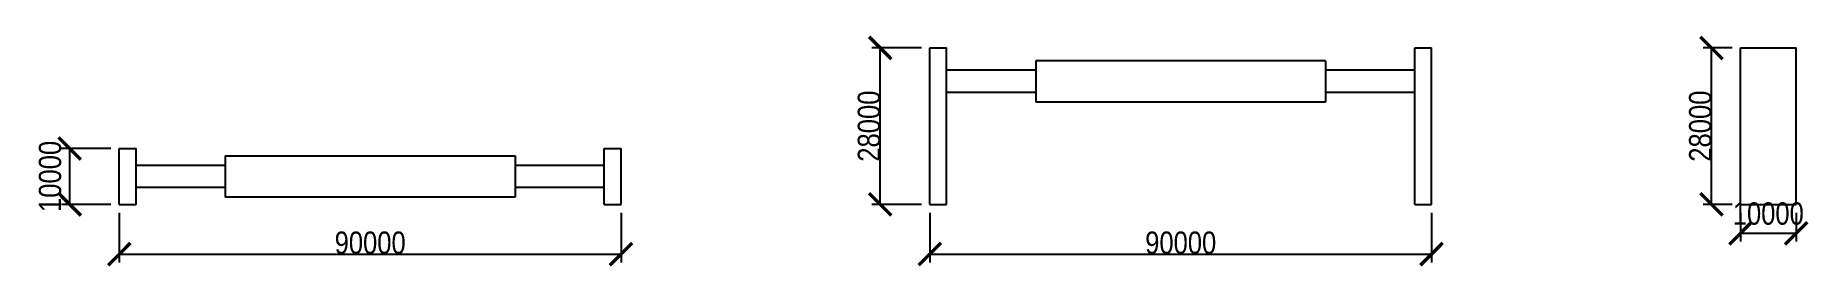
# Model space of a CAD drawing. Header units: millimetres. Extents: x -150 to 3034, y -111 to 302.
import ezdxf

# ---------------------------------------------------------------- set-up
doc = ezdxf.new("R2010")
doc.units = ezdxf.units.MM
doc.layers.add('DIM', color=5, linetype='Continuous')
doc.layers.add('OUTLINE', color=7, linetype='Continuous')
doc.styles.add('OpenSansCondensed-Light', font='OpenSansCondensed-Light.ttf')
doc.dimstyles.new('EZDXF', dxfattribs={"dimtxt": 0.25, "dimasz": 0.175, "dimexe": 0.375, "dimexo": 0.125, "dimgap": 0.1, "dimtad": 1, "dimlfac": 100, "dimzin": 12, "dimdsep": 46, "dimtxsty": 'OpenSansCondensed-Light', "dimblk": 'ARCHTICK', "dimcen": 2.5, "dimazin": 3, "dimtfac": 0.5, "dimtmove": 2, "dimatfit": 3})

# ---------------------------------------------------------------- blocks, each defined once
blk = doc.blocks.new('_ARCHTICK')
at = {"color": 0, "linetype": 'BYBLOCK', "const_width": 0.15}
blk.add_lwpolyline([(-0.5, -0.5), (0.5, 0.5)], dxfattribs=at)

msp = doc.modelspace()

# ---------------------------------------------------------------- linework, layer by layer
at = {"layer": 'OUTLINE'}
for points in [[(1454, 280), (1484, 280)], [(1454, 0), (1454, 280)], [(1484, 0), (1484, 280)], [(1644, 257), (1644, 252.067), (1644, 247.133), (1644, 242.2), (1644, 237.267), (1644, 232.333), (1644, 227.4), (1644, 222.467), (1644, 217.533), (1644, 212.6), (1644, 207.667), (1644, 202.733), (1644, 197.8), (1644, 192.867), (1644, 187.933), (1644, 183)], [(2164, 257), (1644, 257)], [(2164, 257), (2164, 252.067), (2164, 247.133), (2164, 242.2), (2164, 237.267), (2164, 232.333), (2164, 227.4), (2164, 222.467), (2164, 217.533), (2164, 212.6), (2164, 207.667), (2164, 202.733), (2164, 197.8), (2164, 192.867), (2164, 187.933), (2164, 183)], [(2324, 0), (2324, 280)], [(2324, 280), (2354, 280)], [(2354, 0), (2354, 280)], [(2908, 0), (2908, 280)], [(2908, 280), (3008, 280)], [(3008, 0), (3008, 280)], [(1644, 240), (1484, 240)], [(2324, 240), (2164, 240)], [(1644, 200), (1484, 200)], [(2324, 200), (2164, 200)], [(2164, 183), (1644, 183)], [(0, 0), (0, 100)], [(0, 100), (30, 100)], [(30, 0), (30, 100)], [(870, 0), (870, 100)], [(870, 100), (900, 100)], [(900, 0), (900, 100)], [(30, 70), (190, 70)], [(190, 87), (710, 87)], [(190, 87), (190, 82.067), (190, 77.133), (190, 72.2), (190, 67.267), (190, 62.333), (190, 57.4), (190, 52.467), (190, 47.533), (190, 42.6), (190, 37.667), (190, 32.733), (190, 27.8), (190, 22.867), (190, 17.933), (190, 13)], [(710, 87), (710, 82.067), (710, 77.133), (710, 72.2), (710, 67.267), (710, 62.333), (710, 57.4), (710, 52.467), (710, 47.533), (710, 42.6), (710, 37.667), (710, 32.733), (710, 27.8), (710, 22.867), (710, 17.933), (710, 13)], [(710, 70), (870, 70)], [(0, 0), (30, 0)], [(190, 30), (30, 30)], [(710, 13), (190, 13)], [(870, 30), (710, 30)], [(870, 0), (900, 0)], [(1454, 0), (1484, 0)], [(2324, 0), (2354, 0)], [(2908, 0), (3008, 0)]]:
    msp.add_lwpolyline(points, dxfattribs=at)

# ---------------------------------------------------------------- dimensions: what is measured, and where the dimension line sits
at = {"layer": 'DIM'}
for base, p1, p2 in [((1365, 0), (1454, 0), (1454, 280)), ((2856.2, 0), (2908, 0), (2908, 280)), ((-89, 0), (0, 0), (0, 100))]:
    msp.add_linear_dim(base=base, p1=p1, p2=p2, angle=90, dimstyle='EZDXF', override={"dimtxt": 40, "dimasz": 40, "dimexe": 15, "dimexo": 15, "dimdec": 0}, dxfattribs=at).render()
for base, p1, p2 in [((0, -89), (0, 0), (900, 0)), ((1454, -89), (1454, 0), (2354, 0)), ((2908, -51.8), (2908, 0), (3008, 0))]:
    msp.add_linear_dim(base=base, p1=p1, p2=p2, dimstyle='EZDXF', override={"dimtxt": 40, "dimasz": 40, "dimexe": 15, "dimexo": 15, "dimdec": 0}, dxfattribs=at).render()

doc.saveas('drawing.dxf')
